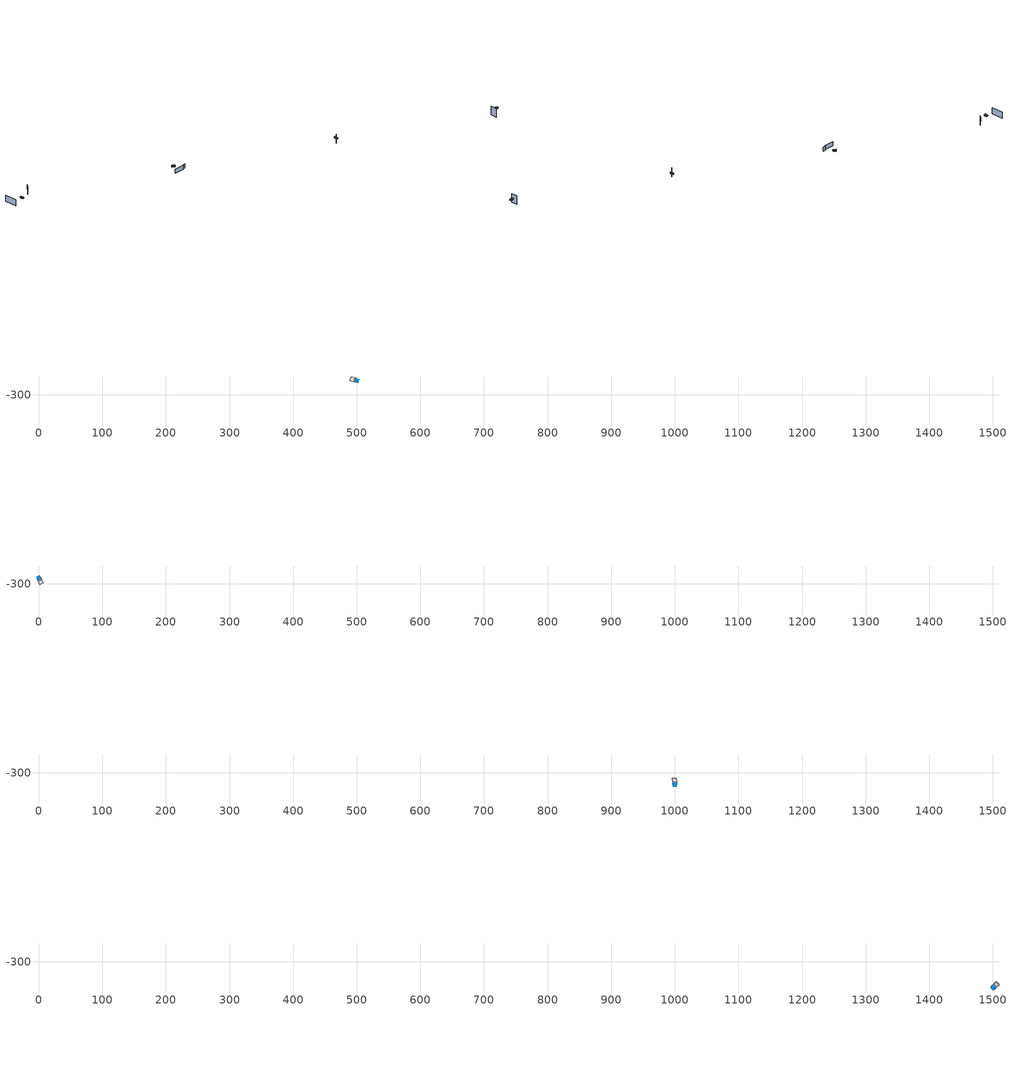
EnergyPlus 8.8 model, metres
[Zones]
1Perim
 floor adiabatic (115mmSandLimeBrick): 499.06,-280.72 494.87,-279.5 496.55,-273.74 500.74,-274.96 z3.05
 wall outside (U0-3): 499.06,-280.72 500.74,-274.96 z3.05:6.11
 wall to 1Core (115mmSandLimeBrick): 496.55,-273.74 494.87,-279.5 z3.05:6.11
 wall adiabatic (115mmSandLimeBrick): 500.74,-274.96 496.55,-273.74 / 494.87,-279.5 499.06,-280.72 z3.05:6.11
 window (Triple): 499.09,-280.63 500.72,-275.06 z3.9:5.17
 ceiling adiabatic (115mmSandLimeBrick): 499.06,-280.72 500.74,-274.96 497.02,-273.87 495.33,-279.63 z6.11
 roof outside (U0-2): 495.33,-279.63 497.02,-273.87 496.55,-273.74 494.87,-279.5 z6.11
1Core
 floor adiabatic (115mmSandLimeBrick): 494.87,-279.5 489.35,-277.88 491.03,-272.13 496.55,-273.74 z3.05
 wall adiabatic (115mmSandLimeBrick): 496.55,-273.74 491.03,-272.13 489.35,-277.88 494.87,-279.5 z3.05:6.11
 ceiling adiabatic (115mmSandLimeBrick): 494.87,-279.5 496.55,-273.74 491.64,-272.3 489.96,-278.06 z6.11
 roof outside (U0-2): 489.96,-278.06 491.64,-272.3 491.03,-272.13 489.35,-277.88 z6.11
0Perim
 floor adiabatic (115mmSandLimeBrick): 2.76,-289.57 4.6,-293.53 -0.84,-296.06 -2.68,-292.1 z9.16
 wall outside (U0-3): 2.76,-289.57 -2.68,-292.1 z9.16:12.21
 wall to 0Core (115mmSandLimeBrick): -0.84,-296.06 4.6,-293.53 z9.16:12.21
 wall adiabatic (115mmSandLimeBrick): -2.68,-292.1 -0.84,-296.06 / 4.6,-293.53 2.76,-289.57 z9.16:12.21
 window (Triple): 2.67,-289.61 -2.59,-292.05 z10.01:11.27
 ceiling adiabatic (115mmSandLimeBrick): 2.76,-289.57 -2.68,-292.1 -1.04,-295.62 4.4,-293.09 z12.21
 roof outside (U0-2): 4.4,-293.09 -1.04,-295.62 -0.84,-296.06 4.6,-293.53 z12.21
0Core
 floor adiabatic (115mmSandLimeBrick): 4.6,-293.53 7.03,-298.75 1.59,-301.28 -0.84,-296.06 z9.16
 wall adiabatic (115mmSandLimeBrick): -0.84,-296.06 1.59,-301.28 7.03,-298.75 4.6,-293.53 z9.16:12.21
 ceiling adiabatic (115mmSandLimeBrick): 4.6,-293.53 -0.84,-296.06 1.32,-300.7 6.76,-298.17 z12.21
 roof outside (U0-2): 6.76,-298.17 1.32,-300.7 1.59,-301.28 7.03,-298.75 z12.21
2Perim
 floor adiabatic (115mmSandLimeBrick): 997,-319.17 996.68,-314.81 1002.67,-314.38 1002.98,-318.74 z12.21
 wall outside (U0-3): 997,-319.17 1002.98,-318.74 z12.21:15.26
 wall to 2Core (115mmSandLimeBrick): 1002.67,-314.38 996.68,-314.81 z12.21:15.26
 wall adiabatic (115mmSandLimeBrick): 1002.98,-318.74 1002.67,-314.38 / 996.68,-314.81 997,-319.17 z12.21:15.26
 window (Triple): 997.1,-319.17 1002.89,-318.74 z13.06:14.32
 ceiling adiabatic (115mmSandLimeBrick): 997,-319.17 1002.98,-318.74 1002.7,-314.86 996.72,-315.3 z15.26
 roof outside (U0-2): 996.72,-315.3 1002.7,-314.86 1002.67,-314.38 996.68,-314.81 z15.26
2Core
 floor adiabatic (115mmSandLimeBrick): 996.68,-314.81 996.27,-309.08 1002.25,-308.64 1002.67,-314.38 z12.21
 wall adiabatic (115mmSandLimeBrick): 1002.67,-314.38 1002.25,-308.64 996.27,-309.08 996.68,-314.81 z12.21:15.26
 ceiling adiabatic (115mmSandLimeBrick): 996.68,-314.81 1002.67,-314.38 1002.3,-309.28 996.31,-309.71 z15.26
 roof outside (U0-2): 996.31,-309.71 1002.3,-309.28 1002.25,-308.64 996.27,-309.08 z15.26
3Perim
 floor adiabatic (115mmSandLimeBrick): 1498.07,-338.52 1501.32,-335.6 1505.33,-340.06 1502.08,-342.98 z18.32
 wall outside (U0-3): 1498.07,-338.52 1502.08,-342.98 z18.32:21.37
 wall to 3Core (115mmSandLimeBrick): 1505.33,-340.06 1501.32,-335.6 z18.32:21.37
 wall adiabatic (115mmSandLimeBrick): 1502.08,-342.98 1505.33,-340.06 / 1501.32,-335.6 1498.07,-338.52 z18.32:21.37
 window (Triple): 1498.14,-338.59 1502.01,-342.91 z19.17:20.43
 ceiling adiabatic (115mmSandLimeBrick): 1498.07,-338.52 1502.08,-342.98 1504.97,-340.39 1500.96,-335.92 z21.37
 roof outside (U0-2): 1500.96,-335.92 1504.97,-340.39 1505.33,-340.06 1501.32,-335.6 z21.37
3Core
 floor adiabatic (115mmSandLimeBrick): 1501.32,-335.6 1505.6,-331.75 1509.61,-336.22 1505.33,-340.06 z18.32
 wall adiabatic (115mmSandLimeBrick): 1505.33,-340.06 1509.61,-336.22 1505.6,-331.75 1501.32,-335.6 z18.32:21.37
 ceiling adiabatic (115mmSandLimeBrick): 1501.32,-335.6 1505.33,-340.06 1509.13,-336.64 1505.12,-332.18 z21.37
 roof outside (U0-2): 1505.12,-332.18 1509.13,-336.64 1509.61,-336.22 1505.6,-331.75 z21.37
shading: -26.02,-315.76 -42,-278.87 z0:19.83; 517.27,-299.04 486.1,-312.94 / 524.37,-292.58 516.04,-296.18 z0:13.35; 997.78,-323.15 998.5,-319.06 z0:27.48; 1495.7,-355.85 1487.99,-338.03 z0:28.61; 31.82,-270.56,27.48 34.58,-257.94,27.48 33.2,-264.25,0
[Site:GroundTemperature:BuildingSurface]
14, 14, 14, 14, 14, 14, 14, 14, 14, 14, 14, 14
[Site:GroundReflectance]
0.2, 0.2, 0.2, 0.2, 0.2, 0.2, 0.2, 0.2, 0.2, 0.2, 0.2, 0.2
[Site:GroundReflectance:SnowModifier]
1, 1
[Building]
Building: North Axis {deg}=0; Terrain=Suburbs; Loads Convergence Tolerance Value=.04; Temperature Convergence Tolerance Value {deltaC}=.4; Solar Distribution=MinimalShadowing; Maximum Number of Warmup Days=25
[Construction]
115mmSandLimeBrick: Plaster_0.005_115mmSandLimeBrick, Sand-Lime Brick_0.08_115mmSandLimeBrick, Plaster_0.08_115mmSandLimeBrick
U0-3: XPS Board_0.12_U0-3, General Concrete_0.2_U0-3
U0-2: XPS Board_0.18_U0-2, General Concrete_0.2_U0-2
Triple: Generic Clear Glass 6mm_0.006_Triple, ARGON_0.0013_Triple, Generic Clear Glass 6mm_0.006_Triple, AIR_0.0013_Triple, Generic Clear Glass 6mm_0.006_Triple
[Material] Roughness=Rough; Thermal Absorptance=0.9
Name | Thickness {m} | Conductivity {W/m-K} | Density {kg/m3} | Specific Heat {J/kg-K} | Solar Absorptance | Visible Absorptance
Plaster_0.005_115mmSandLimeBrick | 0.005 | 1 | 2000 | 1130 | 0.6 | 0.6
Sand-Lime Brick_0.08_115mmSandLimeBrick | 0.08 | 0.56 | 1200 | 1000 | 0.6 | 0.6
Plaster_0.08_115mmSandLimeBrick | 0.08 | 1 | 2000 | 1130 | 0.6 | 0.6
XPS Board_0.12_U0-3 | 0.12 | 0.034 | 35 | 1400 | 0.6 | 0.6
General Concrete_0.2_U0-3; General Concrete_0.2_U0-2 | 0.2 | 2 | 2400 | 950 | 0.7 | 0.7
XPS Board_0.18_U0-2 | 0.18 | 0.034 | 35 | 1400 | 0.6 | 0.6
[WindowMaterial:Glazing]
Generic Clear Glass 6mm_0.006_Triple: Optical Data Type=SpectralAverage; Window Glass Spectral Data Set=SpectralAverage; Thickness {m}=0.006; Solar Transmittance at Normal Incidence=0.68; Front Side Solar Reflectance at Normal Incidence=0.09; Back Side Solar Reflectance at Normal Incidence=0.1; Visible Transmittance at Normal Incidence=0.81; Front Side Visible Reflectance at Normal Incidence=0.11; Back Side Visible Reflectance at Normal Incidence=0.12; Infrared Transmittance at Normal Incidence=0; Front Side Infrared Hemispherical Emissivity=0.2; Back Side Infrared Hemispherical Emissivity=0.2; Conductivity {W/m-K}=0.9; Dirt Correction Factor for Solar and Visible Transmittance=1
[WindowMaterial:Gas] Thickness {m}=0.0013
Name | Gas Type
ARGON_0.0013_Triple | ARGON
AIR_0.0013_Triple | AIR
[EnergyManagementSystem:Sensor]
Name | Output:Variable or Output:Meter Index Key | Output:Variable or Output:Meter
OutdoorTemp | Environment | Site Outdoor Air Drybulb Temperature
OutdoorRelHumid | Environment | Site Outdoor Air Relative Humidity
USRNATVENT_0Perim; USRNATVENT_1Perim; USRNATVENT_2Perim; USRNATVENT_3Perim | AllOff | Schedule Value
[Zone] Type=1; Multiplier=1; Zone Inside Convection Algorithm=TARP; Zone Outside Convection Algorithm=DOE-2
Name | Volume {m3} | Floor Area {m2}
0Perim; 1Perim; 2Perim; 3Perim | 80.0485 | 26.2208
0Core; 1Core; 2Core; 3Core | 105.393 | 34.5227
[People] Number of People Schedule=60HrWk; Number of People Calculation Method=People/Area; People per Zone Floor Area {person/m2}=0.05; Fraction Radiant=0.3; Sensible Heat Fraction=AUTOCALCULATE; Carbon Dioxide Generation Rate {m3/s-W}=3.82e-08; Enable ASHRAE 55 Comfort Warnings=No; Mean Radiant Temperature Calculation Type=ZoneAveraged; Clothing Insulation Calculation Method=DynamicClothingModelASHRAE55; Thermal Comfort Model 1 Type=AdaptiveASH55
Name | Zone or ZoneList | Activity Level Schedule | Work Efficiency Schedule | Air Velocity Schedule
People 0Perim | 0Perim | 0PerimPeopleActivity | 0PerimWorkEfficiency | 0PerimAirVelocity
People 0Core | 0Core | 0CorePeopleActivity | 0CoreWorkEfficiency | 0CoreAirVelocity
People 1Perim | 1Perim | 1PerimPeopleActivity | 1PerimWorkEfficiency | 1PerimAirVelocity
People 1Core | 1Core | 1CorePeopleActivity | 1CoreWorkEfficiency | 1CoreAirVelocity
People 2Perim | 2Perim | 2PerimPeopleActivity | 2PerimWorkEfficiency | 2PerimAirVelocity
People 2Core | 2Core | 2CorePeopleActivity | 2CoreWorkEfficiency | 2CoreAirVelocity
People 3Perim | 3Perim | 3PerimPeopleActivity | 3PerimWorkEfficiency | 3PerimAirVelocity
People 3Core | 3Core | 3CorePeopleActivity | 3CoreWorkEfficiency | 3CoreAirVelocity
[ElectricEquipment] Schedule=30HrWk; Design Level Calculation Method=Watts/Area; Watts per Zone Floor Area {W/m2}=15; Fraction Latent=0; Fraction Radiant=.2; Fraction Lost=0
Name | Zone or ZoneList
0Perim Equipment 1 | 0Perim
0Core Equipment 1 | 0Core
1Perim Equipment 1 | 1Perim
1Core Equipment 1 | 1Core
2Perim Equipment 1 | 2Perim
2Core Equipment 1 | 2Core
3Perim Equipment 1 | 3Perim
3Core Equipment 1 | 3Core
[Lights] Schedule=30HrWk; Design Level Calculation Method=Watts/Area; Watts per Zone Floor Area {W/m2}=10; Return Air Fraction=0; Fraction Radiant=.42; Fraction Visible=.18; Fraction Replaceable=1
Name | Zone or ZoneList
0Perim General lighting | 0Perim
0Core General lighting | 0Core
1Perim General lighting | 1Perim
1Core General lighting | 1Core
2Perim General lighting | 2Perim
2Core General lighting | 2Core
3Perim General lighting | 3Perim
3Core General lighting | 3Core
[Daylighting:Controls] Daylighting Method=SplitFlux; Lighting Control Type=Continuous; Minimum Input Power Fraction for Continuous or ContinuousOff Dimming Control=0.1; Minimum Light Output Fraction for Continuous or ContinuousOff Dimming Control=0.1; Number of Stepped Control Steps=3; Probability Lighting will be Reset When Needed in Manual Stepped Control=1; Glare Calculation Azimuth Angle of View Direction Clockwise from Zone y-Axis {deg}=0; Maximum Allowable Discomfort Glare Index=22; Fraction of Zone Controlled by Reference Point 1=1; Illuminance Setpoint at Reference Point 1 {lux}=500
Name | Zone | Glare Calculation Daylighting Reference Point | Daylighting Reference Point 1
0Perim_DaylCtrl | 0Perim | 0Perim_DaylRefPt1 | 0Perim_DaylRefPt1
0Core_DaylCtrl | 0Core | 0Core_DaylRefPt1 | 0Core_DaylRefPt1
1Perim_DaylCtrl | 1Perim | 1Perim_DaylRefPt1 | 1Perim_DaylRefPt1
1Core_DaylCtrl | 1Core | 1Core_DaylRefPt1 | 1Core_DaylRefPt1
2Perim_DaylCtrl | 2Perim | 2Perim_DaylRefPt1 | 2Perim_DaylRefPt1
2Core_DaylCtrl | 2Core | 2Core_DaylRefPt1 | 2Core_DaylRefPt1
3Perim_DaylCtrl | 3Perim | 3Perim_DaylRefPt1 | 3Perim_DaylRefPt1
3Core_DaylCtrl | 3Core | 3Core_DaylRefPt1 | 3Core_DaylRefPt1
[ZoneControl:Thermostat]
Name | Zone or ZoneList | Control Type Schedule | Control 1
0Perim Thermostat | 0Perim | 0PerimZoneControlTypeSched | Dual Setpoint - Zone 0Perim
0Core Thermostat | 0Core | 0CoreZoneControlTypeSched | Dual Setpoint - Zone 0Core
1Perim Thermostat | 1Perim | 1PerimZoneControlTypeSched | Dual Setpoint - Zone 1Perim
1Core Thermostat | 1Core | 1CoreZoneControlTypeSched | Dual Setpoint - Zone 1Core
2Perim Thermostat | 2Perim | 2PerimZoneControlTypeSched | Dual Setpoint - Zone 2Perim
2Core Thermostat | 2Core | 2CoreZoneControlTypeSched | Dual Setpoint - Zone 2Core
3Perim Thermostat | 3Perim | 3PerimZoneControlTypeSched | Dual Setpoint - Zone 3Perim
3Core Thermostat | 3Core | 3CoreZoneControlTypeSched | Dual Setpoint - Zone 3Core
[ThermostatSetpoint:DualSetpoint]
Name | Heating Setpoint Temperature Schedule | Cooling Setpoint Temperature Schedule
Dual Setpoint - Zone 0Perim | 0PerimHeating_SP_Sch | 0PerimCooling_SP_Sch
Dual Setpoint - Zone 0Core | 0CoreHeating_SP_Sch | 0CoreCooling_SP_Sch
Dual Setpoint - Zone 1Perim | 1PerimHeating_SP_Sch | 1PerimCooling_SP_Sch
Dual Setpoint - Zone 1Core | 1CoreHeating_SP_Sch | 1CoreCooling_SP_Sch
Dual Setpoint - Zone 2Perim | 2PerimHeating_SP_Sch | 2PerimCooling_SP_Sch
Dual Setpoint - Zone 2Core | 2CoreHeating_SP_Sch | 2CoreCooling_SP_Sch
Dual Setpoint - Zone 3Perim | 3PerimHeating_SP_Sch | 3PerimCooling_SP_Sch
Dual Setpoint - Zone 3Core | 3CoreHeating_SP_Sch | 3CoreCooling_SP_Sch
[Zone equipment]
0Perim: 0Perim Ideal Loads Air
0Core: 0Core Ideal Loads Air
1Perim: 1Perim Ideal Loads Air
1Core: 1Core Ideal Loads Air
2Perim: 2Perim Ideal Loads Air
2Core: 2Core Ideal Loads Air
3Perim: 3Perim Ideal Loads Air
3Core: 3Core Ideal Loads Air
[ZoneHVAC:IdealLoadsAirSystem] Maximum Heating Supply Air Temperature {C}=30; Minimum Cooling Supply Air Temperature {C}=18; Maximum Heating Supply Air Humidity Ratio {kgWater/kgDryAir}=0.01; Minimum Cooling Supply Air Humidity Ratio {kgWater/kgDryAir}=0.008; Heating Limit=NoLimit; Maximum Heating Air Flow Rate {m3/s}=100; Cooling Limit=NoLimit; Maximum Cooling Air Flow Rate {m3/s}=100; Heating Availability Schedule=AllOn; Cooling Availability Schedule=AllOn; Dehumidification Control Type=None; Humidification Control Type=None; Demand Controlled Ventilation Type=OccupancySchedule; Outdoor Air Economizer Type=DifferentialEnthalpy; Heat Recovery Type=Enthalpy; Sensible Heat Recovery Effectiveness=0.7; Latent Heat Recovery Effectiveness=0.65
Name | Design Specification Outdoor Air Object
0Perim Ideal Loads Air | 0PerimMinFreshAir
0Core Ideal Loads Air | 0CoreMinFreshAir
1Perim Ideal Loads Air | 1PerimMinFreshAir
1Core Ideal Loads Air | 1CoreMinFreshAir
2Perim Ideal Loads Air | 2PerimMinFreshAir
2Core Ideal Loads Air | 2CoreMinFreshAir
3Perim Ideal Loads Air | 3PerimMinFreshAir
3Core Ideal Loads Air | 3CoreMinFreshAir
[DesignSpecification:OutdoorAir] Outdoor Air Method=Sum; Outdoor Air Flow per Person {m3/s-person}=0.0005; Outdoor Air Flow per Zone Floor Area {m3/s-m2}=0.0005; Outdoor Air Schedule=30HrWk
0PerimMinFreshAir; 0CoreMinFreshAir; 1PerimMinFreshAir; 1CoreMinFreshAir; 2PerimMinFreshAir; 2CoreMinFreshAir; 3PerimMinFreshAir; 3CoreMinFreshAir
[ZoneVentilation:DesignFlowRate] Schedule=AllOn; Design Flow Rate Calculation Method=AirChanges/Hour; Air Changes per Hour {1/hr}=0; Ventilation Type=NATURAL; Fan Pressure Rise {Pa}=0; Fan Total Efficiency=1; Constant Term Coefficient=1; Temperature Term Coefficient=0; Velocity Term Coefficient=0; Velocity Squared Term Coefficient=0; Minimum Indoor Temperature {C}=18; Delta Temperature {deltaC}=1; Maximum Wind Speed {m/s}=40
Name | Zone or ZoneList
0Perim ScheduledVent | 0Perim
1Perim ScheduledVent | 1Perim
2Perim ScheduledVent | 2Perim
3Perim ScheduledVent | 3Perim
[EnergyManagementSystem:Actuator] Actuated Component Type=Schedule:Constant; Actuated Component Control Type=Schedule Value
Name | Actuated Component Unique
NATVENT_AVAIL_SCHED_ACTUATOR_0Perim | NATVENT_AVAIL_SCHED_0Perim
NATVENT_AVAIL_SCHED_ACTUATOR_1Perim | NATVENT_AVAIL_SCHED_1Perim
NATVENT_AVAIL_SCHED_ACTUATOR_2Perim | NATVENT_AVAIL_SCHED_2Perim
NATVENT_AVAIL_SCHED_ACTUATOR_3Perim | NATVENT_AVAIL_SCHED_3Perim
[EnergyManagementSystem:ProgramCallingManager]
My 0Perim_Setpoint_Schedule_Calculator_Example: BeginTimestepBeforePredictor; 0Perim_ErlEnforceBinary
My 1Perim_Setpoint_Schedule_Calculator_Example: BeginTimestepBeforePredictor; 1Perim_ErlEnforceBinary
My 2Perim_Setpoint_Schedule_Calculator_Example: BeginTimestepBeforePredictor; 2Perim_ErlEnforceBinary
My 3Perim_Setpoint_Schedule_Calculator_Example: BeginTimestepBeforePredictor; 3Perim_ErlEnforceBinary
[EnergyManagementSystem:Program]
0Perim_ErlEnforceBinary: IF (USRNATVENT_0Perim > 0); Set NATVENT_AVAIL_SCHED_ACTUATOR_0Perim = 1; ELSE; Set NATVENT_AVAIL_SCHED_ACTUATOR_0Perim = 0; ENDIF
1Perim_ErlEnforceBinary: IF (USRNATVENT_1Perim > 0); Set NATVENT_AVAIL_SCHED_ACTUATOR_1Perim = 1; ELSE; Set NATVENT_AVAIL_SCHED_ACTUATOR_1Perim = 0; ENDIF
2Perim_ErlEnforceBinary: IF (USRNATVENT_2Perim > 0); Set NATVENT_AVAIL_SCHED_ACTUATOR_2Perim = 1; ELSE; Set NATVENT_AVAIL_SCHED_ACTUATOR_2Perim = 0; ENDIF
3Perim_ErlEnforceBinary: IF (USRNATVENT_3Perim > 0); Set NATVENT_AVAIL_SCHED_ACTUATOR_3Perim = 1; ELSE; Set NATVENT_AVAIL_SCHED_ACTUATOR_3Perim = 0; ENDIF
[ZoneVentilation:WindandStackOpenArea] Opening Area {m2}=5.86151; Opening Effectiveness=0; Effective Angle {deg}=0; Height Difference {m}=0.315814; Discharge Coefficient for Opening=0.6; Minimum Indoor Temperature {C}=22; Maximum Indoor Temperature {C}=100; Delta Temperature {deltaC}=1; Minimum Outdoor Temperature {C}=22; Maximum Outdoor Temperature {C}=26; Maximum Wind Speed {m/s}=40
Name | Zone | Opening Area Fraction Schedule
0PerimNatVent_Buoy | 0Perim | NATVENT_AVAIL_SCHED_0Perim
1PerimNatVent_Buoy | 1Perim | NATVENT_AVAIL_SCHED_1Perim
2PerimNatVent_Buoy | 2Perim | NATVENT_AVAIL_SCHED_2Perim
3PerimNatVent_Buoy | 3Perim | NATVENT_AVAIL_SCHED_3Perim
[ZoneInfiltration:DesignFlowRate] Schedule=On; Design Flow Rate Calculation Method=AirChanges/Hour; Air Changes per Hour {1/hr}=0.5; Constant Term Coefficient=1; Temperature Term Coefficient=0; Velocity Term Coefficient=0; Velocity Squared Term Coefficient=0
Name | Zone or ZoneList
0PerimInfiltration | 0Perim
1PerimInfiltration | 1Perim
2PerimInfiltration | 2Perim
3PerimInfiltration | 3Perim
[WaterUse:Equipment]
Name | Peak Flow Rate {m3/s} | Flow Rate Fraction Schedule | Target Temperature Schedule | Hot Water Supply Temperature Schedule | Cold Water Supply Temperature Schedule
DHW 0Perim | 0 | equipOffice | DHW Supply Temperature 0Perim | DHW Supply Temperature 0Perim | DHW Mains Temperature 0Perim
DHW 0Core | 4.79482e-06 | 60HrWk | DHW Supply Temperature 0Core | DHW Supply Temperature 0Core | DHW Mains Temperature 0Core
DHW 1Perim | 0 | equipOffice | DHW Supply Temperature 1Perim | DHW Supply Temperature 1Perim | DHW Mains Temperature 1Perim
DHW 1Core | 4.79482e-06 | 60HrWk | DHW Supply Temperature 1Core | DHW Supply Temperature 1Core | DHW Mains Temperature 1Core
DHW 2Perim | 0 | equipOffice | DHW Supply Temperature 2Perim | DHW Supply Temperature 2Perim | DHW Mains Temperature 2Perim
DHW 2Core | 4.79482e-06 | 60HrWk | DHW Supply Temperature 2Core | DHW Supply Temperature 2Core | DHW Mains Temperature 2Core
DHW 3Perim | 0 | equipOffice | DHW Supply Temperature 3Perim | DHW Supply Temperature 3Perim | DHW Mains Temperature 3Perim
DHW 3Core | 4.79482e-06 | 60HrWk | DHW Supply Temperature 3Core | DHW Supply Temperature 3Core | DHW Mains Temperature 3Core
[Schedule:Constant]
On: On/Off, 1
0PerimPeopleActivity; 0CorePeopleActivity; 1PerimPeopleActivity; 1CorePeopleActivity; 2PerimPeopleActivity; 2CorePeopleActivity; 3PerimPeopleActivity; 3CorePeopleActivity: Any Number, 125.28
0PerimAirVelocity; 0CoreAirVelocity; 1PerimAirVelocity; 1CoreAirVelocity; 2PerimAirVelocity; 2CoreAirVelocity; 3PerimAirVelocity; 3CoreAirVelocity: Any Number, 0.2
0PerimWorkEfficiency; 0CoreWorkEfficiency; 1PerimWorkEfficiency; 1CoreWorkEfficiency; 2PerimWorkEfficiency; 2CoreWorkEfficiency; 3PerimWorkEfficiency; 3CoreWorkEfficiency: Any Number, 0
0PerimHeating_SP_Sch; 0PerimCooling_SP_Sch; 0CoreHeating_SP_Sch; 0CoreCooling_SP_Sch; 1PerimHeating_SP_Sch; 1PerimCooling_SP_Sch; 1CoreHeating_SP_Sch; 1CoreCooling_SP_Sch; 2PerimHeating_SP_Sch; 2PerimCooling_SP_Sch; 2CoreHeating_SP_Sch; 2CoreCooling_SP_Sch; 3PerimHeating_SP_Sch; 3PerimCooling_SP_Sch; 3CoreHeating_SP_Sch; 3CoreCooling_SP_Sch: Temperature, 22
0PerimZoneControlTypeSched; 0CoreZoneControlTypeSched; 1PerimZoneControlTypeSched; 1CoreZoneControlTypeSched; 2PerimZoneControlTypeSched; 2CoreZoneControlTypeSched; 3PerimZoneControlTypeSched; 3CoreZoneControlTypeSched: Any Number, 4
NATVENT_AVAIL_SCHED_0Perim; NATVENT_AVAIL_SCHED_1Perim; NATVENT_AVAIL_SCHED_2Perim; NATVENT_AVAIL_SCHED_3Perim: Fraction, 1
DHW Supply Temperature 0Perim; DHW Supply Temperature 0Core; DHW Supply Temperature 1Perim; DHW Supply Temperature 1Core; DHW Supply Temperature 2Perim; DHW Supply Temperature 2Core; DHW Supply Temperature 3Perim; DHW Supply Temperature 3Core: Temperature, 65
DHW Mains Temperature 0Perim; DHW Mains Temperature 0Core; DHW Mains Temperature 1Perim; DHW Mains Temperature 1Core; DHW Mains Temperature 2Perim; DHW Mains Temperature 2Core; DHW Mains Temperature 3Perim; DHW Mains Temperature 3Core: Temperature, 10
[Schedule:Year]
60HrWk: 60HrWk, 1, 1, 12, 31
30HrWk: 30HrWk, 1, 1, 12, 31
AllOn: AllOn, 1, 1, 12, 31
equipOffice: equipOffice, 1, 1, 12, 31
AllOff: AllOff, 1, 1, 12, 31
[Schedule:Week:Daily]
60HrWk: 60HrWkDay, 60HrWkDay, 60HrWkDay, 60HrWkDay, 60HrWkDay, 60HrWkDay, 60HrWkDay, 60HrWkDay, 60HrWkDay, 60HrWkDay, 60HrWkDay, 60HrWkDay
30HrWk: 30HrWkDay, 30HrWkDay, 30HrWkDay, 30HrWkDay, 30HrWkDay, 30HrWkDay, 30HrWkDay, 30HrWkDay, 30HrWkDay, 30HrWkDay, 30HrWkDay, 30HrWkDay
AllOn: AllOn, AllOn, AllOn, AllOn, AllOn, AllOn, AllOn, AllOn, AllOn, AllOn, AllOn, AllOn
equipOffice: equipOfficeWeekEnd, equipOffice, equipOffice, equipOffice, equipOffice, equipOffice, equipOfficeWeekEnd, equipOfficeWeekEnd, equipOffice, equipOffice, equipOffice, equipOffice
AllOff: AllOff, AllOff, AllOff, AllOff, AllOff, AllOff, AllOff, AllOff, AllOff, AllOff, AllOff, AllOff
[Schedule:Day:Hourly]
60HrWkDay: 0.2, 0.2, 0.2, 0.2, 0.2, 0.2, 0.2, 0.4, 0.8, 0.8, 1, 1, 0.8, 1, 1, 1, 0.8, 0.4, 0.2, 0.2, 0.2, 0.2, 0.2, 0.2
30HrWkDay; equipOffice; equipOfficeWeekEnd: 0.1, 0.1, 0.1, 0.1, 0.1, 0.1, 0.1, 0.2, 0.4, 0.6, 0.8, 0.8, 0.4, 0.6, 0.8, 0.8, 0.4, 0.2, 0.1, 0.1, 0.1, 0.1, 0.1, 0.1
AllOn: 1, 1, 1, 1, 1, 1, 1, 1, 1, 1, 1, 1, 1, 1, 1, 1, 1, 1, 1, 1, 1, 1, 1, 1
AllOff: 0, 0, 0, 0, 0, 0, 0, 0, 0, 0, 0, 0, 0, 0, 0, 0, 0, 0, 0, 0, 0, 0, 0, 0
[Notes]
----  This file was generated with Archsim v.4.0.2.17
-------------------------ERL SENSORS--------------------------
115mmSandLimeBrick GasType: Partition
